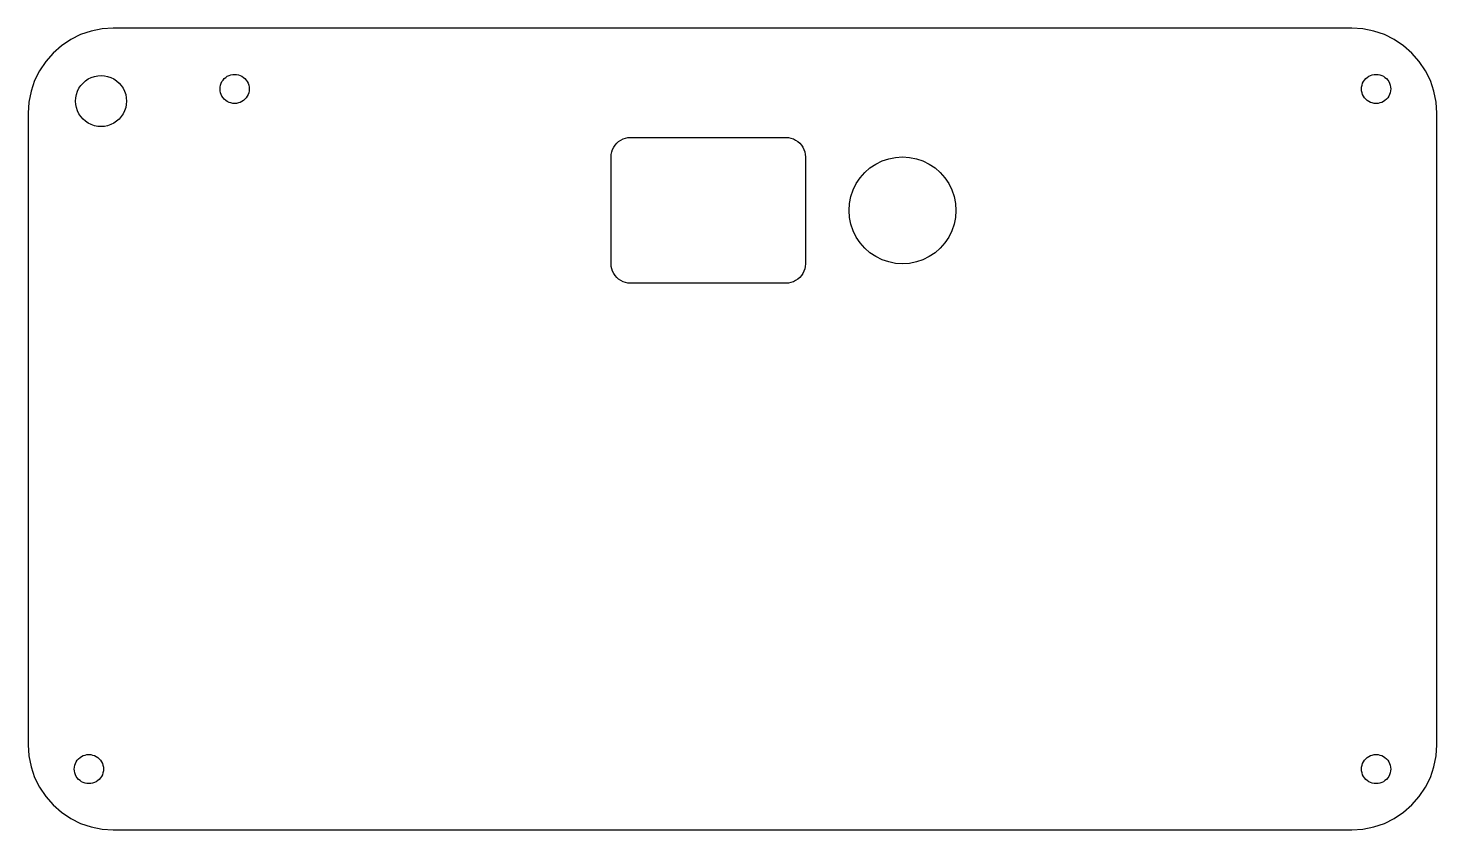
# Model space of a CAD drawing. Extents: x 0 to 116, y 0 to 66.
import ezdxf

# ---------------------------------------------------------------- set-up
doc = ezdxf.new("R2010")
doc.units = 0
doc.layers.get('0').update_dxf_attribs({"linetype": 'CONTINUOUS'})

msp = doc.modelspace()

# ---------------------------------------------------------------- linework, layer by layer
for points in [[(109.914, 0.059886), (110.812, 0.238519), (111.679, 0.532843), (112.5, 0.937822), (113.261, 1.44653), (113.95, 2.05025), (114.553, 2.73867), (115.062, 3.5), (115.467, 4.32122), (115.761, 5.18827), (115.94, 6.08632), (116, 7), (116, 59), (115.94, 59.9137), (115.761, 60.8117), (115.467, 61.6788), (115.062, 62.5), (114.553, 63.2613), (113.95, 63.9497), (113.261, 64.5535), (112.5, 65.0622), (111.679, 65.4672), (110.812, 65.7615), (109.914, 65.9401), (109, 66), (7, 66), (6.08632, 65.9401), (5.18827, 65.7615), (4.32122, 65.4672), (3.5, 65.0622), (2.73867, 64.5535), (2.05025, 63.9497), (1.44653, 63.2613), (0.937822, 62.5), (0.532843, 61.6788), (0.238519, 60.8117), (0.059886, 59.9137), (0, 59), (0, 7), (0.059886, 6.08632), (0.238519, 5.18827), (0.532843, 4.32122), (0.937822, 3.5), (1.44653, 2.73867), (2.05025, 2.05025), (2.73867, 1.44653), (3.5, 0.937822), (4.32122, 0.532843), (5.18827, 0.238519), (6.08632, 0.059886), (7, 0), (109, 0)], [(5.72589, 57.918), (5.45648, 57.9716), (5.19636, 58.0599), (4.95, 58.1813), (4.7216, 58.334), (4.51508, 58.5151), (4.33396, 58.7216), (4.18135, 58.95), (4.05985, 59.1964), (3.97156, 59.4565), (3.91797, 59.7259), (3.9, 60), (3.91797, 60.2741), (3.97156, 60.5435), (4.05985, 60.8036), (4.18135, 61.05), (4.33396, 61.2784), (4.51508, 61.4849), (4.7216, 61.666), (4.95, 61.8187), (5.19636, 61.9401), (5.45648, 62.0284), (5.72589, 62.082), (6, 62.1), (6.27411, 62.082), (6.54352, 62.0284), (6.80364, 61.9401), (7.05, 61.8187), (7.2784, 61.666), (7.48492, 61.4849), (7.66604, 61.2784), (7.81865, 61.05), (7.94015, 60.8036), (8.02844, 60.5435), (8.08203, 60.2741), (8.1, 60), (8.08203, 59.7259), (8.02844, 59.4565), (7.94015, 59.1964), (7.81865, 58.95), (7.66604, 58.7216), (7.48492, 58.5151), (7.2784, 58.334), (7.05, 58.1813), (6.80364, 58.0599), (6.54352, 57.9716), (6.27411, 57.918), (6, 57.9)], [(16.8434, 59.8103), (16.6894, 59.8409), (16.5408, 59.8913), (16.4, 59.9608), (16.2695, 60.048), (16.1515, 60.1515), (16.048, 60.2695), (15.9608, 60.4), (15.8913, 60.5408), (15.8409, 60.6894), (15.8103, 60.8434), (15.8, 61), (15.8103, 61.1566), (15.8409, 61.3106), (15.8913, 61.4592), (15.9608, 61.6), (16.048, 61.7305), (16.1515, 61.8485), (16.2695, 61.952), (16.4, 62.0392), (16.5408, 62.1087), (16.6894, 62.1591), (16.8434, 62.1897), (17, 62.2), (17.1566, 62.1897), (17.3106, 62.1591), (17.4592, 62.1087), (17.6, 62.0392), (17.7305, 61.952), (17.8485, 61.8485), (17.952, 61.7305), (18.0392, 61.6), (18.1087, 61.4592), (18.1591, 61.3106), (18.1897, 61.1566), (18.2, 61), (18.1897, 60.8434), (18.1591, 60.6894), (18.1087, 60.5408), (18.0392, 60.4), (17.952, 60.2695), (17.8485, 60.1515), (17.7305, 60.048), (17.6, 59.9608), (17.4592, 59.8913), (17.3106, 59.8409), (17.1566, 59.8103), (17, 59.8)], [(110.843, 59.8103), (110.689, 59.8409), (110.541, 59.8913), (110.4, 59.9608), (110.269, 60.048), (110.151, 60.1515), (110.048, 60.2695), (109.961, 60.4), (109.891, 60.5408), (109.841, 60.6894), (109.81, 60.8434), (109.8, 61), (109.81, 61.1566), (109.841, 61.3106), (109.891, 61.4592), (109.961, 61.6), (110.048, 61.7305), (110.151, 61.8485), (110.269, 61.952), (110.4, 62.0392), (110.541, 62.1087), (110.689, 62.1591), (110.843, 62.1897), (111, 62.2), (111.157, 62.1897), (111.311, 62.1591), (111.459, 62.1087), (111.6, 62.0392), (111.731, 61.952), (111.849, 61.8485), (111.952, 61.7305), (112.039, 61.6), (112.109, 61.4592), (112.159, 61.3106), (112.19, 61.1566), (112.2, 61), (112.19, 60.8434), (112.159, 60.6894), (112.109, 60.5408), (112.039, 60.4), (111.952, 60.2695), (111.849, 60.1515), (111.731, 60.048), (111.6, 59.9608), (111.459, 59.8913), (111.311, 59.8409), (111.157, 59.8103), (111, 59.8)], [(49.6, 45), (49.3912, 45.0137), (49.1859, 45.0545), (48.9877, 45.1218), (48.8, 45.2144), (48.626, 45.3306), (48.4686, 45.4686), (48.3306, 45.626), (48.2144, 45.8), (48.1218, 45.9877), (48.0545, 46.1859), (48.0137, 46.3912), (48, 46.6), (48, 55.4), (48.0137, 55.6088), (48.0545, 55.8141), (48.1218, 56.0123), (48.2144, 56.2), (48.3306, 56.374), (48.4686, 56.5314), (48.626, 56.6694), (48.8, 56.7856), (48.9877, 56.8782), (49.1859, 56.9455), (49.3912, 56.9863), (49.6, 57), (62.4, 57), (62.6088, 56.9863), (62.8141, 56.9455), (63.0123, 56.8782), (63.2, 56.7856), (63.374, 56.6694), (63.5314, 56.5314), (63.6694, 56.374), (63.7856, 56.2), (63.8782, 56.0123), (63.9455, 55.8141), (63.9863, 55.6088), (64, 55.4), (64, 46.6), (63.9863, 46.3912), (63.9455, 46.1859), (63.8782, 45.9877), (63.7856, 45.8), (63.6694, 45.626), (63.5314, 45.4686), (63.374, 45.3306), (63.2, 45.2144), (63.0123, 45.1218), (62.8141, 45.0545), (62.6088, 45.0137), (62.4, 45)], [(71.4257, 46.6376), (70.8612, 46.7499), (70.3162, 46.9349), (69.8, 47.1895), (69.3214, 47.5092), (68.8887, 47.8887), (68.5092, 48.3214), (68.1895, 48.8), (67.9349, 49.3162), (67.7499, 49.8612), (67.6376, 50.4257), (67.6, 51), (67.6376, 51.5743), (67.7499, 52.1388), (67.9349, 52.6838), (68.1895, 53.2), (68.5092, 53.6786), (68.8887, 54.1113), (69.3214, 54.4908), (69.8, 54.8105), (70.3162, 55.0651), (70.8612, 55.2501), (71.4257, 55.3624), (72, 55.4), (72.5743, 55.3624), (73.1388, 55.2501), (73.6838, 55.0651), (74.2, 54.8105), (74.6786, 54.4908), (75.1113, 54.1113), (75.4908, 53.6786), (75.8105, 53.2), (76.0651, 52.6838), (76.2501, 52.1388), (76.3624, 51.5743), (76.4, 51), (76.3624, 50.4257), (76.2501, 49.8612), (76.0651, 49.3162), (75.8105, 48.8), (75.4908, 48.3214), (75.1113, 47.8887), (74.6786, 47.5092), (74.2, 47.1895), (73.6838, 46.9349), (73.1388, 46.7499), (72.5743, 46.6376), (72, 46.6)], [(4.84337, 3.81027), (4.68942, 3.84089), (4.54078, 3.89134), (4.4, 3.96077), (4.26949, 4.04798), (4.15147, 4.15147), (4.04798, 4.26949), (3.96077, 4.4), (3.89134, 4.54078), (3.84089, 4.68942), (3.81027, 4.84337), (3.8, 5), (3.81027, 5.15663), (3.84089, 5.31058), (3.89134, 5.45922), (3.96077, 5.6), (4.04798, 5.73051), (4.15147, 5.84853), (4.26949, 5.95202), (4.4, 6.03923), (4.54078, 6.10866), (4.68942, 6.15911), (4.84337, 6.18973), (5, 6.2), (5.15663, 6.18973), (5.31058, 6.15911), (5.45922, 6.10866), (5.6, 6.03923), (5.73051, 5.95202), (5.84853, 5.84853), (5.95202, 5.73051), (6.03923, 5.6), (6.10866, 5.45922), (6.15911, 5.31058), (6.18973, 5.15663), (6.2, 5), (6.18973, 4.84337), (6.15911, 4.68942), (6.10866, 4.54078), (6.03923, 4.4), (5.95202, 4.26949), (5.84853, 4.15147), (5.73051, 4.04798), (5.6, 3.96077), (5.45922, 3.89134), (5.31058, 3.84089), (5.15663, 3.81027), (5, 3.8)], [(110.843, 3.81027), (110.689, 3.84089), (110.541, 3.89134), (110.4, 3.96077), (110.269, 4.04798), (110.151, 4.15147), (110.048, 4.26949), (109.961, 4.4), (109.891, 4.54078), (109.841, 4.68942), (109.81, 4.84337), (109.8, 5), (109.81, 5.15663), (109.841, 5.31058), (109.891, 5.45922), (109.961, 5.6), (110.048, 5.73051), (110.151, 5.84853), (110.269, 5.95202), (110.4, 6.03923), (110.541, 6.10866), (110.689, 6.15911), (110.843, 6.18973), (111, 6.2), (111.157, 6.18973), (111.311, 6.15911), (111.459, 6.10866), (111.6, 6.03923), (111.731, 5.95202), (111.849, 5.84853), (111.952, 5.73051), (112.039, 5.6), (112.109, 5.45922), (112.159, 5.31058), (112.19, 5.15663), (112.2, 5), (112.19, 4.84337), (112.159, 4.68942), (112.109, 4.54078), (112.039, 4.4), (111.952, 4.26949), (111.849, 4.15147), (111.731, 4.04798), (111.6, 3.96077), (111.459, 3.89134), (111.311, 3.84089), (111.157, 3.81027), (111, 3.8)]]:
    msp.add_lwpolyline(points, close=True)

doc.saveas('drawing.dxf')
